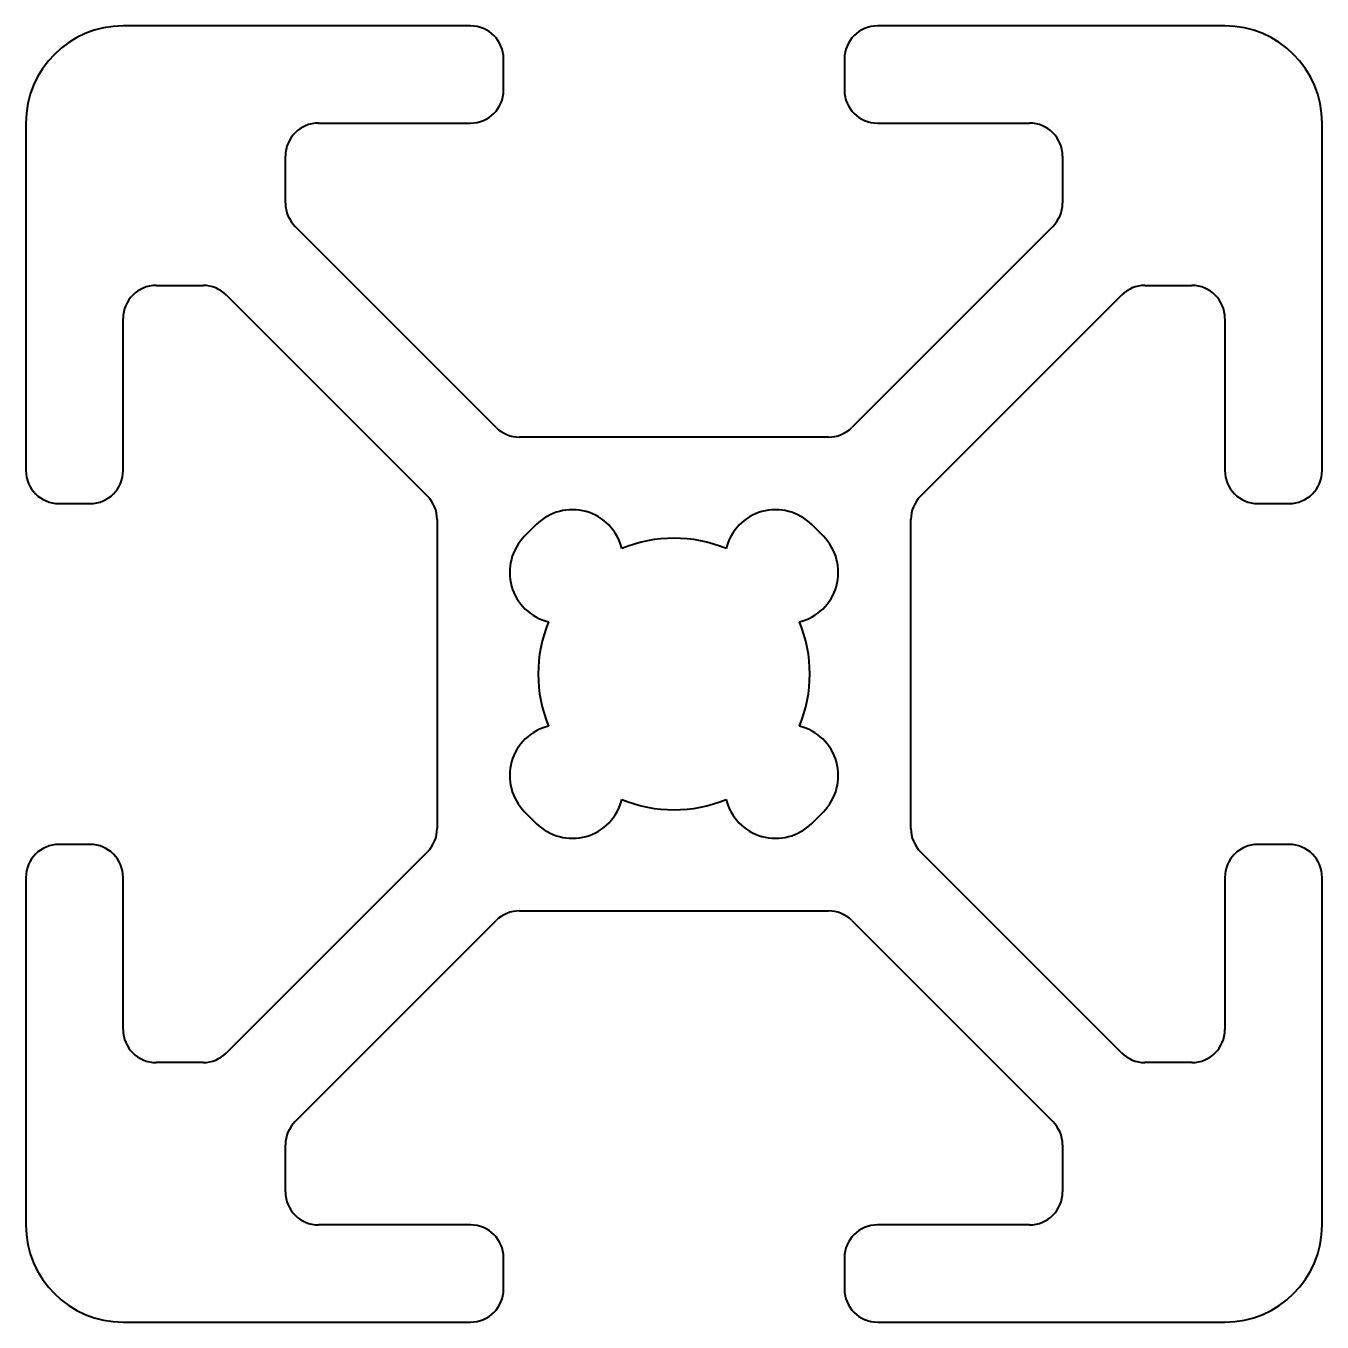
# Model space of a CAD drawing. Header units: millimetres. Extents: x -10 to 10, y -10 to 10.
import ezdxf

# ---------------------------------------------------------------- set-up
doc = ezdxf.new("R2010")
doc.units = ezdxf.units.MM
doc.layers.add('ModelSketch_Visible', color=7, linetype='Continuous', lineweight=40)

msp = doc.modelspace()

# ---------------------------------------------------------------- linework, layer by layer
at = {"layer": 'ModelSketch_Visible'}
for p, q in [((-3.138, 10), (-8.5, 10)), ((8.5, 10), (3.138, 10)), ((-2.63, 9.008), (-2.63, 9.492)), ((2.63, 9.492), (2.63, 9.008)), ((-10, 8.5), (-10, 3.138)), ((-5.487, 8.5), (-3.138, 8.5)), ((3.138, 8.5), (5.487, 8.5)), ((10, 3.138), (10, 8.5)), ((-5.995, 7.266081), (-5.995, 7.992)), ((5.995, 7.992), (5.995, 7.266081)), ((-2.74313, 3.80379), (-5.84621, 6.90687)), ((5.84621, 6.90687), (2.74313, 3.80379)), ((-7.992, 5.995), (-7.266081, 5.995)), ((-6.90687, 5.84621), (-3.80379, 2.74313)), ((3.80379, 2.74313), (6.90687, 5.84621)), ((7.266081, 5.995), (7.992, 5.995)), ((-8.5, 3.138), (-8.5, 5.487)), ((8.5, 5.487), (8.5, 3.138)), ((2.383919, 3.655), (-2.383919, 3.655)), ((-9.492, 2.63), (-9.008, 2.63)), ((9.008, 2.63), (9.492, 2.63)), ((-3.655, 2.383919), (-3.655, -2.383919)), ((-2.124901, 2.304506), (-2.304506, 2.124901)), ((2.304506, 2.124901), (2.124901, 2.304506)), ((3.655, -2.383919), (3.655, 2.383919)), ((-2.304506, -2.124901), (-2.124901, -2.304506)), ((2.124901, -2.304506), (2.304506, -2.124901)), ((-9.008, -2.63), (-9.492, -2.63)), ((-3.80379, -2.74313), (-6.90687, -5.84621)), ((6.90687, -5.84621), (3.80379, -2.74313)), ((9.492, -2.63), (9.008, -2.63)), ((-10, -3.138), (-10, -8.5)), ((-8.5, -5.487), (-8.5, -3.138)), ((8.5, -3.138), (8.5, -5.487)), ((10, -8.5), (10, -3.138)), ((-2.383919, -3.655), (2.383919, -3.655)), ((-5.84621, -6.90687), (-2.74313, -3.80379)), ((2.74313, -3.80379), (5.84621, -6.90687)), ((-7.266081, -5.995), (-7.992, -5.995)), ((7.992, -5.995), (7.266081, -5.995)), ((-5.995, -7.992), (-5.995, -7.266081)), ((5.995, -7.266081), (5.995, -7.992)), ((-3.138, -8.5), (-5.487, -8.5)), ((5.487, -8.5), (3.138, -8.5)), ((-2.63, -9.492), (-2.63, -9.008)), ((2.63, -9.008), (2.63, -9.492)), ((-8.5, -10), (-3.138, -10)), ((3.138, -10), (8.5, -10))]:
    msp.add_line(p, q, dxfattribs=at)
for centre, radius, start, end in [((-8.5, 8.5), 1.5, 90, 180), ((-3.138, 9.492), 0.508, 0, 90), ((3.138, 9.492), 0.508, 90, 180), ((8.5, 8.5), 1.5, 0, 90), ((-3.138, 9.008), 0.508, 270, 0), ((3.138, 9.008), 0.508, 180, 270), ((-5.487, 7.992), 0.508, 90, 180), ((5.487, 7.992), 0.508, 0, 90), ((-5.487, 7.266081), 0.508, 180, 225.0000798), ((5.487, 7.266081), 0.508, 314.9999202, 0), ((-7.992, 5.487), 0.508, 90, 180), ((-7.266081, 5.487), 0.508, 44.9999202, 90), ((7.266081, 5.487), 0.508, 90, 135.0000798), ((7.992, 5.487), 0.508, 0, 90), ((-2.383919, 4.163), 0.508, 224.9999202, 270), ((2.383919, 4.163), 0.508, 270, 315.0000798), ((-9.492, 3.138), 0.508, 180, 270), ((-9.008, 3.138), 0.508, 270, 0), ((9.008, 3.138), 0.508, 180, 270), ((9.492, 3.138), 0.508, 270, 0), ((-4.163, 2.383919), 0.508, 0, 45.0000798), ((4.163, 2.383919), 0.508, 134.9999202, 180), ((-1.568408, 1.748013), 0.787, 13.7546619, 135), ((1.568408, 1.748013), 0.787, 45, 166.2453381), ((-1.748013, 1.568408), 0.787, 135, 256.2453381), ((0, 0), 2.0955, 67.4389126, 112.5610874), ((1.748013, 1.568408), 0.787, 283.7546619, 45), ((0, 0), 2.0955, 157.4389126, 202.5610874), ((0, 0), 2.0955, 337.4389126, 22.5610874), ((-1.748013, -1.568408), 0.787, 103.7546619, 225), ((1.748013, -1.568408), 0.787, 315, 76.2453381), ((-1.568408, -1.748013), 0.787, 225, 346.2453381), ((0, 0), 2.0955, 247.4389126, 292.5610874), ((1.568408, -1.748013), 0.787, 193.7546619, 315), ((-4.163, -2.383919), 0.508, 314.9999202, 0), ((4.163, -2.383919), 0.508, 180, 225.0000798), ((-9.492, -3.138), 0.508, 90, 180), ((-9.008, -3.138), 0.508, 0, 90), ((9.008, -3.138), 0.508, 90, 180), ((9.492, -3.138), 0.508, 0, 90), ((-2.383919, -4.163), 0.508, 90, 135.0000798), ((2.383919, -4.163), 0.508, 44.9999202, 90), ((-7.992, -5.487), 0.508, 180, 270), ((7.992, -5.487), 0.508, 270, 0), ((-7.266081, -5.487), 0.508, 270, 315.0000798), ((7.266081, -5.487), 0.508, 224.9999202, 270), ((-5.487, -7.266081), 0.508, 134.9999202, 180), ((5.487, -7.266081), 0.508, 0, 45.0000798), ((-5.487, -7.992), 0.508, 180, 270), ((5.487, -7.992), 0.508, 270, 0), ((-8.5, -8.5), 1.5, 180, 270), ((-3.138, -9.008), 0.508, 0, 90), ((3.138, -9.008), 0.508, 90, 180), ((8.5, -8.5), 1.5, 270, 0), ((-3.138, -9.492), 0.508, 270, 0), ((3.138, -9.492), 0.508, 180, 270)]:
    msp.add_arc(centre, radius, start, end, dxfattribs=at)

doc.saveas('drawing.dxf')
